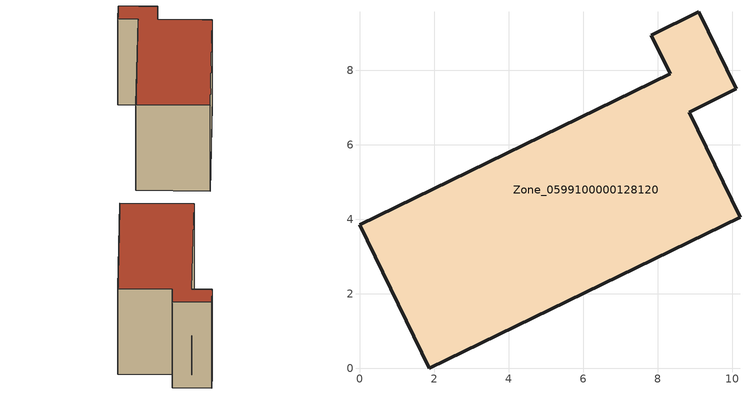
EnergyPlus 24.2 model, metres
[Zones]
Zone_0599100000128120
 floor ground (C_G): 8.34,7.9 7.83,8.94 9.11,9.57 10.11,7.5 8.85,6.87 10.21,4.06 1.87,0 0,3.85 z0
 wall outside (C_F): 8.85,6.87 10.11,7.5 9.11,9.57 7.83,8.94 8.34,7.9 0,3.85 1.87,0 10.21,4.06 8.85,6.87 z0:5.84
 roof outside (C_R): 1.87,0 10.21,4.06 8.85,6.87 10.11,7.5 9.11,9.57 7.83,8.94 8.34,7.9 0,3.85 z5.84
[BUILDING]
Pand.0599100000128120: North Axis=0; Terrain=City; Loads Convergence Tolerance Value=0.04; Temperature Convergence Tolerance Value=0.4; Solar Distribution=FullExterior; Maximum Number of Warmup Days=25; Minimum Number of Warmup Days=1
[Site:Location]
Rotterdam.The.Hague.AP_ZH_NLD Design_Conditions: Latitude=51.96; Longitude=4.45; Time Zone=1; Elevation=-4.5
[SITE:GROUNDTEMPERATURE:BUILDINGSURFACE]
18, 18, 18, 18, 18, 18, 18, 18, 18, 18, 18, 18
[MATERIAL] Thermal Absorptance=0.9; Solar Absorptance=0.7; Visible Absorptance=0.7
Name | Roughness | Thickness | Conductivity | Density | Specific Heat
G.TI.1946-1964 | MediumSmooth | 0.15 | 1 | 540 | 1210
F.TI.1946-1964 | Rough | 0.3 | 0.857143 | 1920 | 840
R.TI.1946-1964 | MediumRough | 0.2 | 0.277778 | 1500 | 1000
[CONSTRUCTION]
C_G: G.TI.1946-1964
C_F: F.TI.1946-1964
C_R: R.TI.1946-1964
[ZONE]
Zone_0599100000128120: Type=1; Multiplier=1; Ceiling Height=Autocalculate; Volume=Autocalculate; Floor Area=autocalculate; Part of Total Floor Area=Yes
[ZONEINFILTRATION:DESIGNFLOWRATE]
Infil_Zone_0599100000128120: Zone or ZoneList or Space or SpaceList=Zone_0599100000128120; Schedule=AlwaysOn; Design Flow Rate Calculation Method=Flow/Area; Flow Rate per Floor Area=0.003; Constant Term Coefficient=1; Temperature Term Coefficient=0; Velocity Term Coefficient=0; Velocity Squared Term Coefficient=0
[HVACTEMPLATE:ZONE:IDEALLOADSAIRSYSTEM]
Zone_0599100000128120: Maximum Heating Supply Air Temperature=50; Minimum Cooling Supply Air Temperature=13; Maximum Heating Supply Air Humidity Ratio=0.0156; Minimum Cooling Supply Air Humidity Ratio=0.0077; Heating Limit=NoLimit; Cooling Limit=NoLimit; Dehumidification Control Type=ConstantSensibleHeatRatio; Cooling Sensible Heat Ratio=0.7; Dehumidification Setpoint=60; Humidification Control Type=None; Humidification Setpoint=30; Outdoor Air Method=None; Outdoor Air Flow Rate per Person=0.00944; Outdoor Air Flow Rate per Zone Floor Area=0; Outdoor Air Flow Rate per Zone=0; Demand Controlled Ventilation Type=None; Outdoor Air Economizer Type=NoEconomizer; Heat Recovery Type=None; Sensible Heat Recovery Effectiveness=0.7; Latent Heat Recovery Effectiveness=0.65
[ZONECONTROL:THERMOSTAT]
ThermostatControl_Zone_0599100000128120: Zone or ZoneList=Zone_0599100000128120; Control Type Schedule=DualSetpointControlType; Control 1=Thermostat_Zone_0599100000128120; Temperature Difference Between Cutout And Setpoint=0
[THERMOSTATSETPOINT:DUALSETPOINT]
Thermostat_Zone_0599100000128120: Heating Setpoint Temperature Schedule=HeatingSetpoint_Zone_0599100000128120; Cooling Setpoint Temperature Schedule=CoolingSetpoint_Zone_0599100000128120
[SCHEDULE:COMPACT]
HeatingSetpoint_Zone_0599100000128120: Through: 12/31, For: AllDays, Until: 24:00, 21
CoolingSetpoint_Zone_0599100000128120: Through: 12/31, For: AllDays, Until: 24:00, 24
DualSetpointControlType: Through: 12/31, For: AllDays, Until: 24:00, 4
AlwaysOn: Through: 12/31, For: AllDays, Until: 24:00, 1
